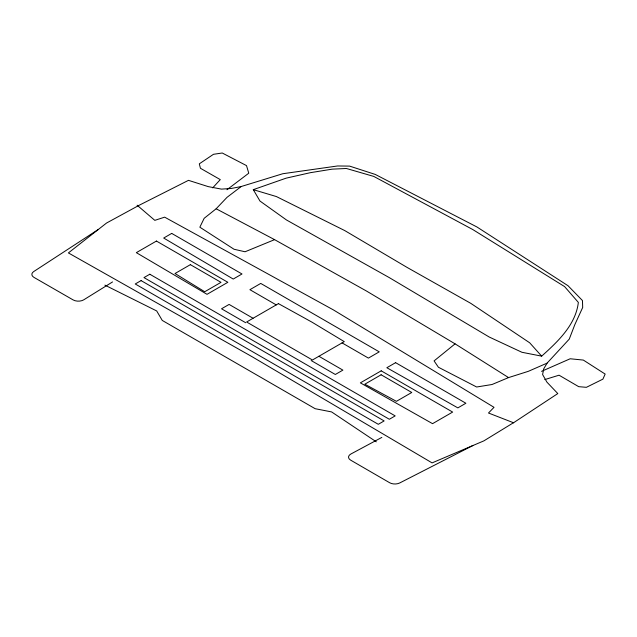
<?xml version="1.0" encoding="UTF-8"?>
<svg xmlns="http://www.w3.org/2000/svg" width="637" height="637" viewBox="0 0 637 637"><rect width="100%" height="100%" fill="white"/><g stroke="black" fill="none" stroke-linecap="round" stroke-linejoin="round"><path stroke-width="0.96" d="M547.087 363.13L543.743 368.823L542.597 374.524L546.92 382.136L557.797 393.57L514.752 421.957L483.857 440.876L432.093 462.892L252.204 356.776L68.398 252.921L106.546 223.03L139.304 205.194L188.472 180.343L208.275 186.625L221.469 189.117L231.335 188.456L241.2 186.53L282.78 173.734L337.578 165.97L349.594 166.106L375.273 174.434L476.986 227.003L568.029 285.726L582.457 300.553L582.688 307.48L574.861 324.567L569.247 339.123L547.087 363.13L528.36 371.315L508.557 377.59L492.035 384.509L476.651 387.001L438.415 367.246L434.084 360.9L455.081 343.853L508.557 377.59M212.678 187.875L220.283 179.618L200.432 168.272L199.301 163.844L213.483 154.297L222.249 153.007L246.503 165.604L248.764 173.2L226.955 189.738M455.081 343.853L366.283 290.918L274.579 239.647L245.062 251.766L234.066 249.266L199.851 227.194L204.166 218.308L216.15 208.777L227.027 197.335L241.2 186.53M541.665 356.147C557.622 341.79 575.744 324.926 578.348 302.4L564.581 286.578L472.678 229.487L373.792 176.425L346.385 168.479L332.124 169.155L310.37 172.683L286.117 178.161L253.295 189.659L259.976 201.045L286.483 219.972L389.303 277.621L489.16 336.989L521.942 352.285L541.665 356.147L529.705 342.81L470.799 303.355L407.035 267.389L344.728 230.57L276.402 196.562L253.295 189.659M98.424 229.392L33.705 271.569A7.389 4.26 0 0 0 34.016 277.413L73.151 299.923A7.389 4.268 0 0 0 83.773 299.804L112.55 281.936M381.834 437.404L350.876 454.014A7.389 4.268 0 0 0 350.668 460.153L389.661 482.742A7.389 4.268 0 0 0 399.797 482.926L472.837 445.558M541.53 371.347L570.171 358.766L583.325 360.072L605.15 374.07L602.913 379.134L586.382 387.32L578.707 386.667L559.055 375.201L544.746 379.596M513.725 422.833L488.491 413.007L494.025 407.322L333.398 309.901L164.649 217.161L154.807 220.354L137.114 205.202M104.89 285.121L156.694 310.952L162.268 320.435L315.148 408.699L331.582 411.916L376.308 441.823M216.15 208.777L274.579 239.647M276.251 304.9L249.903 289.684L260.748 283.425L379.246 351.847L368.409 358.105L342.061 342.889M253.072 318.261L229.097 304.422L221.533 308.786L245.683 322.728M318.906 356.274L342.889 370.121L335.325 374.484L311.182 360.542M156.431 241.057L136.334 252.65L207.025 294.326L227.863 282.295L156.431 241.057M171.711 233.405L163.685 238.047L233.23 279.046L241.996 273.982L171.711 233.405M149.806 274.228L143.97 277.597L389.342 419.265L395.179 415.897L149.806 274.228M141.088 280.606L135.243 283.975L378.298 424.306L384.143 420.93L141.088 280.606M190.367 264.658L175.024 273.512L204.708 291.746L220.999 282.342L190.367 264.658M278.433 303.626L246.615 321.996L312.448 360.001L344.267 341.631L312.066 322.211L278.433 303.626M381.205 370.83L360.367 382.861L432.547 423.669L452.644 412.067L381.205 370.83M395.601 362.668L386.834 367.732L457.852 407.887L465.886 403.245L395.601 362.668M381.125 374.787L364.834 384.199L396.413 401.334L411.765 392.48L381.125 374.787"/></g></svg>
